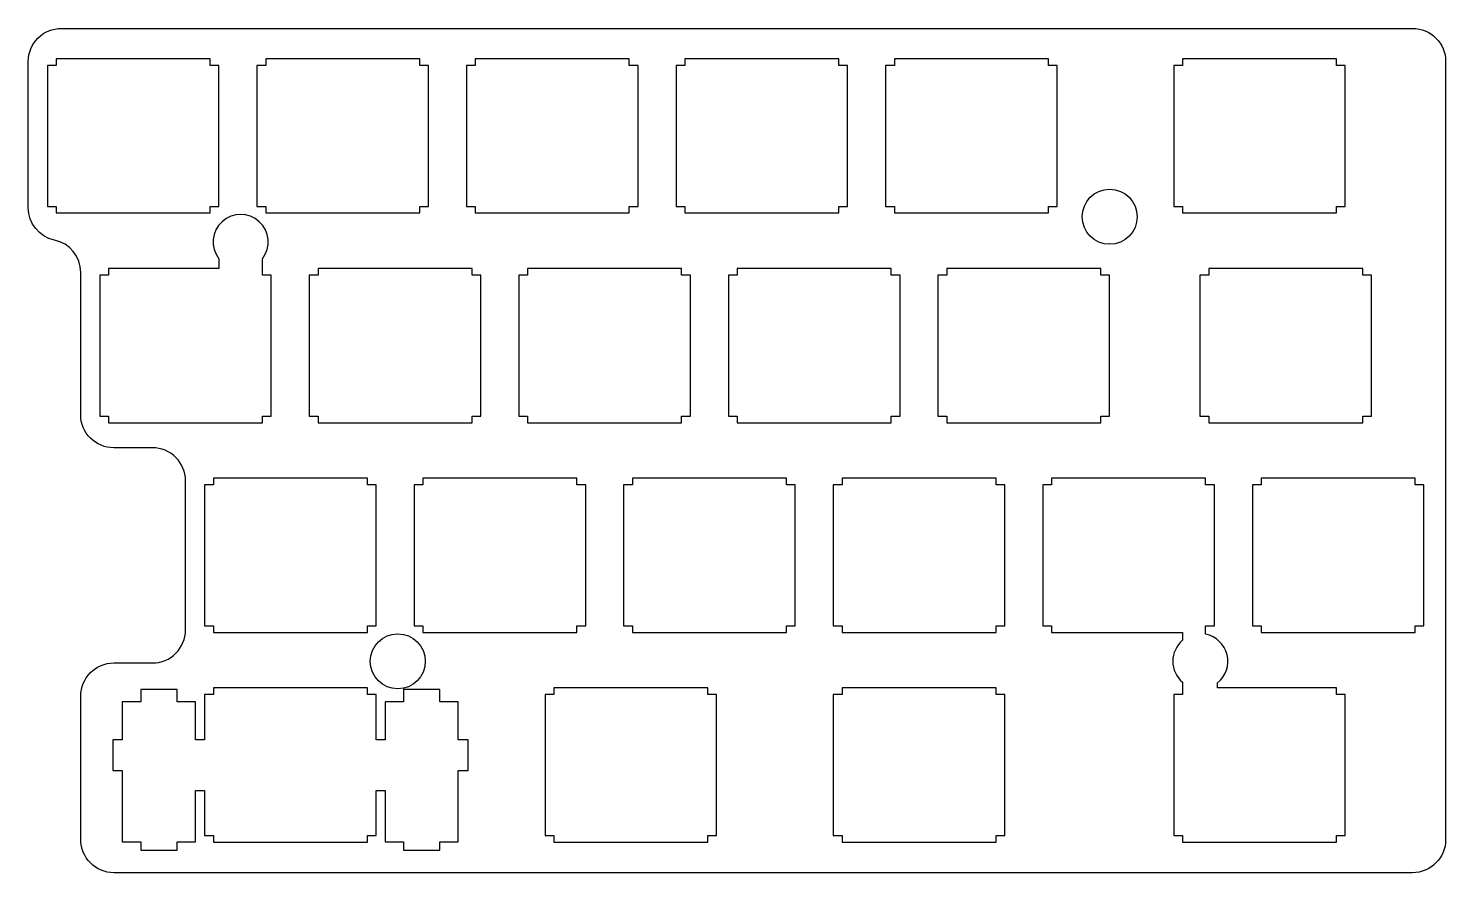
# Model space of a CAD drawing. Header units: millimetres. Extents: x 0 to 129, y 0 to 77.
import ezdxf

# ---------------------------------------------------------------- set-up
doc = ezdxf.new("R2010")
doc.units = ezdxf.units.MM
doc.layers.get('0').update_dxf_attribs({"linetype": 'CONTINUOUS'})

msp = doc.modelspace()

# ---------------------------------------------------------------- linework, layer by layer
for points in [[(128.93, 2.86, -0.414214), (125.93, -0.14), (7.86, -0.14, -0.414214), (4.86, 2.86), (4.86, 15.91, -0.414214), (7.86, 18.91), (11.38, 18.91, 0.414214), (14.38, 21.91), (14.38, 35.46, 0.414214), (11.38, 38.46), (7.85, 38.46, -0.414214), (4.85, 41.46), (4.85, 54.39, 0.35452), (2.47, 57.33, -0.35452), (0.09, 60.26), (0.09, 73.56, -0.414214), (3.09, 76.56), (125.93, 76.56, -0.414214), (128.93, 73.56)], [(17.41, 55.64), (17.41, 54.74), (7.38, 54.74), (7.38, 54.14), (6.58, 54.14), (6.58, 41.34), (7.38, 41.34), (7.38, 40.74), (21.38, 40.74), (21.38, 41.34), (22.18, 41.34), (22.18, 54.14), (21.38, 54.14), (21.38, 55.64, 2.022904)], [(105.01, 17.16), (105.01, 16.04), (104.21, 16.04), (104.21, 3.24), (105.01, 3.24), (105.01, 2.64), (119.01, 2.64), (119.01, 3.24), (119.81, 3.24), (119.81, 16.04), (119.01, 16.04), (119.01, 16.64), (108.19, 16.64), (108.19, 17.11, 0.64013), (107.11, 21.52), (107.11, 22.29), (107.91, 22.29), (107.91, 35.09), (107.11, 35.09), (107.11, 35.69), (93.11, 35.69), (93.11, 35.09), (92.31, 35.09), (92.31, 22.29), (93.11, 22.29), (93.11, 21.69), (105.01, 21.69), (105.01, 20.97, 0.462479)]]:
    msp.add_lwpolyline(points, format="xyb", close=True)
for points in [[(16.62, 73.79), (2.62, 73.79), (2.62, 73.19), (1.82, 73.19), (1.82, 60.39), (2.62, 60.39), (2.62, 59.79), (16.62, 59.79), (16.62, 60.39), (17.42, 60.39), (17.42, 73.19), (16.62, 73.19)], [(35.67, 73.79), (21.67, 73.79), (21.67, 73.19), (20.87, 73.19), (20.87, 60.39), (21.67, 60.39), (21.67, 59.79), (35.67, 59.79), (35.67, 60.39), (36.47, 60.39), (36.47, 73.19), (35.67, 73.19)], [(54.72, 73.79), (40.72, 73.79), (40.72, 73.19), (39.92, 73.19), (39.92, 60.39), (40.72, 60.39), (40.72, 59.79), (54.72, 59.79), (54.72, 60.39), (55.52, 60.39), (55.52, 73.19), (54.72, 73.19)], [(73.77, 73.79), (59.77, 73.79), (59.77, 73.19), (58.97, 73.19), (58.97, 60.39), (59.77, 60.39), (59.77, 59.79), (73.77, 59.79), (73.77, 60.39), (74.57, 60.39), (74.57, 73.19), (73.77, 73.19)], [(92.82, 73.79), (78.82, 73.79), (78.82, 73.19), (78.02, 73.19), (78.02, 60.39), (78.82, 60.39), (78.82, 59.79), (92.82, 59.79), (92.82, 60.39), (93.62, 60.39), (93.62, 73.19), (92.82, 73.19)], [(119.01, 73.79), (105.01, 73.79), (105.01, 73.19), (104.21, 73.19), (104.21, 60.39), (105.01, 60.39), (105.01, 59.79), (119.01, 59.79), (119.01, 60.39), (119.81, 60.39), (119.81, 73.19), (119.01, 73.19)], [(40.43, 54.74), (26.43, 54.74), (26.43, 54.14), (25.63, 54.14), (25.63, 41.34), (26.43, 41.34), (26.43, 40.74), (40.43, 40.74), (40.43, 41.34), (41.23, 41.34), (41.23, 54.14), (40.43, 54.14)], [(59.48, 54.74), (45.48, 54.74), (45.48, 54.14), (44.68, 54.14), (44.68, 41.34), (45.48, 41.34), (45.48, 40.74), (59.48, 40.74), (59.48, 41.34), (60.28, 41.34), (60.28, 54.14), (59.48, 54.14)], [(78.53, 54.74), (64.53, 54.74), (64.53, 54.14), (63.73, 54.14), (63.73, 41.34), (64.53, 41.34), (64.53, 40.74), (78.53, 40.74), (78.53, 41.34), (79.33, 41.34), (79.33, 54.14), (78.53, 54.14)], [(97.58, 54.74), (83.58, 54.74), (83.58, 54.14), (82.78, 54.14), (82.78, 41.34), (83.58, 41.34), (83.58, 40.74), (97.58, 40.74), (97.58, 41.34), (98.38, 41.34), (98.38, 54.14), (97.58, 54.14)], [(121.39, 54.74), (107.39, 54.74), (107.39, 54.14), (106.59, 54.14), (106.59, 41.34), (107.39, 41.34), (107.39, 40.74), (121.39, 40.74), (121.39, 41.34), (122.19, 41.34), (122.19, 54.14), (121.39, 54.14)], [(30.91, 35.69), (16.91, 35.69), (16.91, 35.09), (16.11, 35.09), (16.11, 22.29), (16.91, 22.29), (16.91, 21.69), (30.91, 21.69), (30.91, 22.29), (31.71, 22.29), (31.71, 35.09), (30.91, 35.09)], [(49.96, 35.69), (35.96, 35.69), (35.96, 35.09), (35.16, 35.09), (35.16, 22.29), (35.96, 22.29), (35.96, 21.69), (49.96, 21.69), (49.96, 22.29), (50.76, 22.29), (50.76, 35.09), (49.96, 35.09)], [(69.01, 35.69), (55.01, 35.69), (55.01, 35.09), (54.21, 35.09), (54.21, 22.29), (55.01, 22.29), (55.01, 21.69), (69.01, 21.69), (69.01, 22.29), (69.81, 22.29), (69.81, 35.09), (69.01, 35.09)], [(88.06, 35.69), (74.06, 35.69), (74.06, 35.09), (73.25, 35.09), (73.25, 22.29), (74.06, 22.29), (74.06, 21.69), (88.06, 21.69), (88.06, 22.29), (88.86, 22.29), (88.86, 35.09), (88.06, 35.09)], [(126.16, 35.69), (112.16, 35.69), (112.16, 35.09), (111.36, 35.09), (111.36, 22.29), (112.16, 22.29), (112.16, 21.69), (126.16, 21.69), (126.16, 22.29), (126.96, 22.29), (126.96, 35.09), (126.16, 35.09)], [(13.61, 15.37), (13.61, 16.49), (10.31, 16.49), (10.31, 15.37), (8.63, 15.37), (8.63, 11.94), (7.76, 11.94), (7.76, 9.14), (8.63, 9.14), (8.63, 2.67), (10.31, 2.67), (10.31, 1.89), (13.61, 1.89), (13.61, 2.67), (15.28, 2.67), (15.28, 7.34), (16.11, 7.34), (16.11, 3.24), (16.91, 3.24), (16.91, 2.64), (30.91, 2.64), (30.91, 3.24), (31.71, 3.24), (31.71, 7.34), (32.53, 7.34), (32.53, 2.67), (34.21, 2.67), (34.21, 1.89), (37.51, 1.89), (37.51, 2.67), (39.18, 2.67), (39.18, 9.14), (40.06, 9.14), (40.06, 11.94), (39.18, 11.94), (39.18, 15.37), (37.51, 15.37), (37.51, 16.49), (34.21, 16.49), (34.21, 15.37), (32.53, 15.37), (32.53, 11.94), (31.71, 11.94), (31.71, 16.04), (30.91, 16.04), (30.91, 16.64), (16.91, 16.64), (16.91, 16.04), (16.11, 16.04), (16.11, 11.94), (15.28, 11.94), (15.28, 15.37)], [(61.86, 16.64), (47.86, 16.64), (47.86, 16.04), (47.06, 16.04), (47.06, 3.24), (47.86, 3.24), (47.86, 2.64), (61.86, 2.64), (61.86, 3.24), (62.66, 3.24), (62.66, 16.04), (61.86, 16.04)], [(88.06, 16.64), (74.06, 16.64), (74.06, 16.04), (73.25, 16.04), (73.25, 3.24), (74.06, 3.24), (74.06, 2.64), (88.06, 2.64), (88.06, 3.24), (88.86, 3.24), (88.86, 16.04), (88.06, 16.04)]]:
    msp.add_lwpolyline(points, close=True)
for centre in [(98.39, 59.45), (33.68, 19.06)]:
    msp.add_circle(centre, 2.5)

doc.saveas('drawing.dxf')
